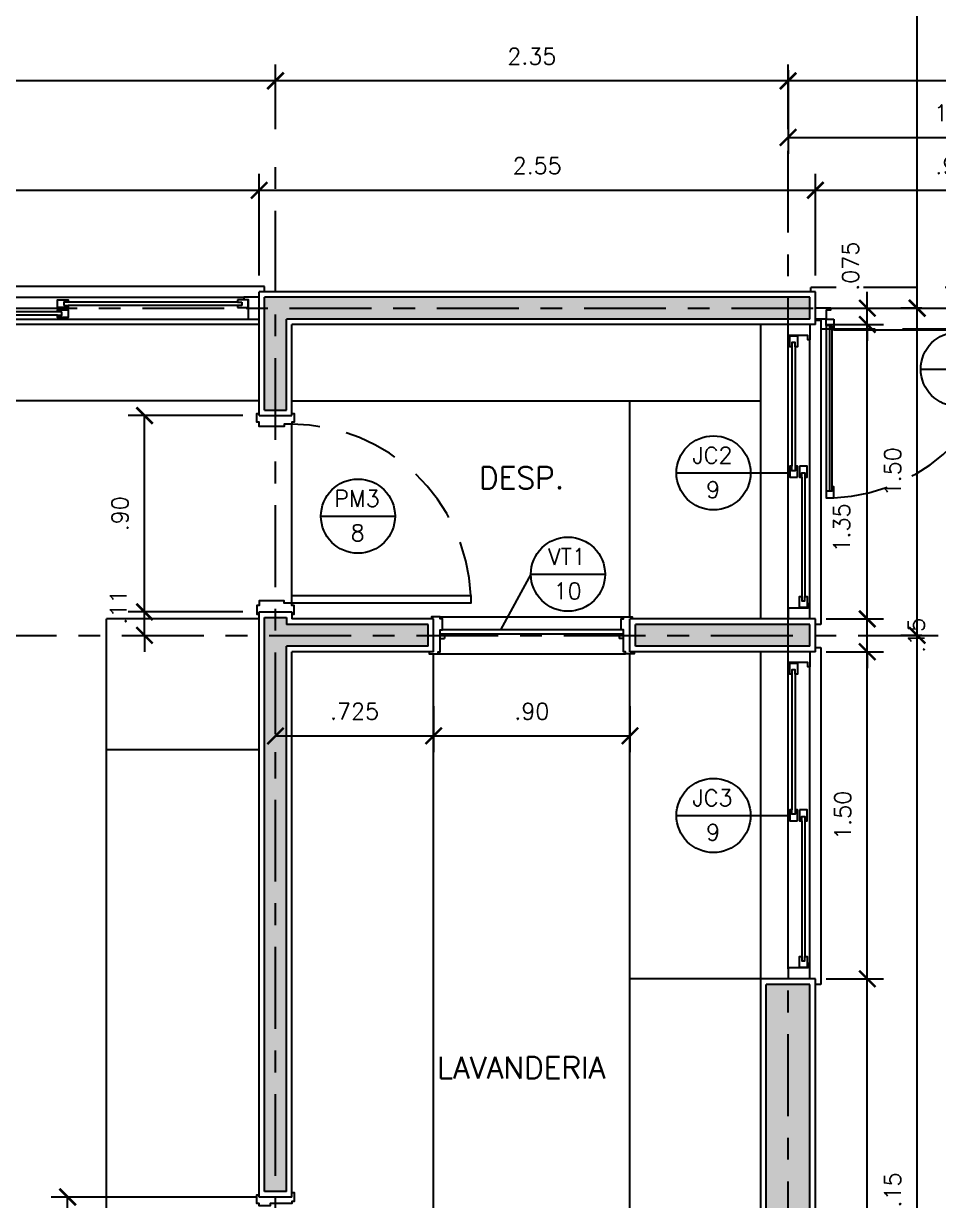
# Model space of a CAD drawing. Header units: millimetres. Extents: x 90.4 to 130, y 123.7 to 148.
# Drawn here: x 118.94 to 123.14, y 136.1 to 141.49 of the extents above; entities that cross this region are included whole.
import ezdxf

# ---------------------------------------------------------------- set-up
doc = ezdxf.new("R2010")
doc.units = ezdxf.units.MM
doc.linetypes.add('CENTER', pattern=[0.6, 0.375, -0.075, 0.075, -0.075])
doc.linetypes.add('HIDDEN', pattern=[0.375, 0.25, -0.125])
for name, color, linetype in [('ALV', 5, 'Continuous'), ('CAIX', 2, 'Continuous'), ('CAIXN', 7, 'Continuous'), ('COTAS', 1, 'Continuous'), ('EIXOS', 141, 'CENTER'), ('LPROJ', 7, 'HIDDEN'), ('LVISTA02', 1, 'Continuous'), ('REVEST', 2, 'Continuous'), ('SOLID', 8, 'Continuous'), ('TEXT', 3, 'Continuous')]:
    doc.layers.add(name, color=color, linetype=linetype)
doc.styles.add('60-50', font='romans.shx', dxfattribs={"height": 0.075})
doc.styles.add('80-50', font='romans.shx', dxfattribs={"height": 0.1})
doc.dimstyles.new('50', dxfattribs={"dimtxt": 0.1, "dimasz": 2.5, "dimexe": 1.25, "dimexo": 0.625, "dimgap": 0.075, "dimtad": 1, "dimzin": 0, "dimdsep": 46, "dimtxsty": '60-50', "dimcen": 2.5, "dimclrt": 3, "dimadec": 0, "dimazin": 0, "dimtfac": 1, "dimtmove": 0, "dimatfit": 3, "dimfxl": 1, "dimarcsym": 0})

# ---------------------------------------------------------------- blocks, each defined once
blk = doc.blocks.new('_ARCHTICK')
at = {"color": 0, "linetype": 'ByBlock', "const_width": 0.15}
blk.add_lwpolyline([(-0.5, -0.5), (0.5, 0.5)], dxfattribs=at)
blk = doc.blocks.new('*D11')
at = {"color": 0, "linetype": 'ByBlock'}
for p, q in [((122.4486, 141.0084), (122.4486, 141.3043)), ((127.5736, 141.0084), (127.5736, 141.3043)), ((127.5736, 141.2293), (122.4486, 141.2293))]:
    blk.add_line(p, q, dxfattribs=at)
at = {"layer": 'DEFPOINTS', "color": 0, "linetype": 'ByBlock'}
for p in [(122.4486, 141.2293), (122.4486, 140.9334), (127.5736, 140.9334)]:
    blk.add_point(p, dxfattribs=at)
at = {"color": 0, "linetype": 'ByBlock', "xscale": 0.075, "yscale": 0.075, "zscale": 0.075, "rotation": 180}
blk.add_blockref('_ARCHTICK', (122.4486, 141.2293), dxfattribs=at)
at = {"color": 0, "linetype": 'ByBlock', "xscale": 0.075, "yscale": 0.075, "zscale": 0.075}
blk.add_blockref('_ARCHTICK', (127.5736, 141.2293), dxfattribs=at)
at = {"color": 3, "linetype": 'ByBlock', "insert": (125.0111, 141.3418), "char_height": 0.075, "attachment_point": 5, "style": '60-50'}
blk.add_mtext('5.125', dxfattribs=at)
blk = doc.blocks.new('*D12')
at = {"color": 0, "linetype": 'ByBlock'}
for p, q in [((120.0986, 141.0084), (120.0986, 141.3043)), ((122.4486, 141.2293), (120.0986, 141.2293))]:
    blk.add_line(p, q, dxfattribs=at)
at = {"layer": 'DEFPOINTS', "color": 0, "linetype": 'ByBlock'}
for p in [(120.0986, 141.2293), (120.0986, 140.9334), (122.4486, 140.9334)]:
    blk.add_point(p, dxfattribs=at)
at = {"color": 0, "linetype": 'ByBlock', "xscale": 0.075, "yscale": 0.075, "zscale": 0.075, "rotation": 180}
blk.add_blockref('_ARCHTICK', (120.0986, 141.2293), dxfattribs=at)
at = {"color": 0, "linetype": 'ByBlock', "xscale": 0.075, "yscale": 0.075, "zscale": 0.075}
blk.add_blockref('_ARCHTICK', (122.4486, 141.2293), dxfattribs=at)
at = {"color": 3, "linetype": 'ByBlock', "insert": (121.2736, 141.3418), "char_height": 0.075, "attachment_point": 5, "style": '60-50'}
blk.add_mtext('2.35', dxfattribs=at)
blk = doc.blocks.new('*D13')
at = {"color": 0, "linetype": 'ByBlock'}
for p, q in [((117.2986, 141.0084), (117.2986, 141.3043)), ((120.0986, 141.2293), (117.2986, 141.2293))]:
    blk.add_line(p, q, dxfattribs=at)
at = {"layer": 'DEFPOINTS', "color": 0, "linetype": 'ByBlock'}
for p in [(117.2986, 141.2293), (117.2986, 140.9334), (120.0986, 140.9334)]:
    blk.add_point(p, dxfattribs=at)
at = {"color": 0, "linetype": 'ByBlock', "xscale": 0.075, "yscale": 0.075, "zscale": 0.075, "rotation": 180}
blk.add_blockref('_ARCHTICK', (117.2986, 141.2293), dxfattribs=at)
at = {"color": 0, "linetype": 'ByBlock', "xscale": 0.075, "yscale": 0.075, "zscale": 0.075}
blk.add_blockref('_ARCHTICK', (120.0986, 141.2293), dxfattribs=at)
at = {"color": 3, "linetype": 'ByBlock', "insert": (118.6986, 141.3418), "char_height": 0.075, "attachment_point": 5, "style": '60-50'}
blk.add_mtext('2.80', dxfattribs=at)
blk = doc.blocks.new('*D34')
at = {"color": 0, "linetype": 'ByBlock'}
for p, q in [((123.0611, 138.6871), (122.9654, 138.6871)), ((123.0404, 133.5371), (123.0404, 138.6871))]:
    blk.add_line(p, q, dxfattribs=at)
at = {"layer": 'DEFPOINTS', "color": 0, "linetype": 'ByBlock'}
for p in [(123.0404, 138.6871), (123.1361, 138.6871), (123.1361, 133.5371)]:
    blk.add_point(p, dxfattribs=at)
at = {"color": 0, "linetype": 'ByBlock', "xscale": 0.075, "yscale": 0.075, "zscale": 0.075}
for p, rotation in [((123.0404, 138.6871), 90), ((123.0404, 133.5371), 270)]:
    blk.add_blockref('_ARCHTICK', p, dxfattribs=dict(at, rotation=rotation))
at = {"color": 3, "linetype": 'ByBlock', "insert": (122.9279, 136.1121), "char_height": 0.075, "attachment_point": 5, "rotation": 90, "style": '60-50'}
blk.add_mtext('5.15', dxfattribs=at)
blk = doc.blocks.new('*D35')
at = {"color": 0, "linetype": 'ByBlock'}
for p, q in [((123.0611, 140.1871), (122.9654, 140.1871)), ((123.0404, 138.6871), (123.0404, 140.1871))]:
    blk.add_line(p, q, dxfattribs=at)
at = {"layer": 'DEFPOINTS', "color": 0, "linetype": 'ByBlock'}
for p in [(123.0404, 140.1871), (123.1361, 140.1871), (123.1361, 138.6871)]:
    blk.add_point(p, dxfattribs=at)
at = {"color": 0, "linetype": 'ByBlock', "xscale": 0.075, "yscale": 0.075, "zscale": 0.075}
for p, rotation in [((123.0404, 140.1871), 90), ((123.0404, 138.6871), 270)]:
    blk.add_blockref('_ARCHTICK', p, dxfattribs=dict(at, rotation=rotation))
at = {"color": 3, "linetype": 'ByBlock', "insert": (122.9279, 139.4371), "char_height": 0.075, "attachment_point": 5, "rotation": 90, "style": '60-50'}
blk.add_mtext('1.50', dxfattribs=at)
blk = doc.blocks.new('*D36')
at = {"color": 0, "linetype": 'ByBlock'}
blk.add_line((123.0404, 140.1871), (123.0404, 144.9121), dxfattribs=at)
at = {"layer": 'DEFPOINTS', "color": 0, "linetype": 'ByBlock'}
for p in [(123.0404, 144.9121), (123.0404, 144.9121), (123.1361, 140.1871)]:
    blk.add_point(p, dxfattribs=at)
at = {"color": 0, "linetype": 'ByBlock', "xscale": 0.075, "yscale": 0.075, "zscale": 0.075}
for p, rotation in [((123.0404, 144.9121), 90), ((123.0404, 140.1871), 270)]:
    blk.add_blockref('_ARCHTICK', p, dxfattribs=dict(at, rotation=rotation))
at = {"color": 3, "linetype": 'ByBlock', "insert": (122.9279, 142.5496), "char_height": 0.075, "attachment_point": 5, "rotation": 90, "style": '60-50'}
blk.add_mtext('4.725', dxfattribs=at)
blk = doc.blocks.new('*D79')
at = {"color": 0, "linetype": 'ByBlock'}
for p, q in [((122.4486, 141.1543), (122.4486, 140.7717)), ((123.7547, 140.2621), (123.7547, 140.9217)), ((122.4486, 140.8467), (123.7547, 140.8467))]:
    blk.add_line(p, q, dxfattribs=at)
at = {"layer": 'DEFPOINTS', "color": 0, "linetype": 'ByBlock'}
for p in [(122.4486, 141.2293), (123.7547, 140.8467), (123.7547, 140.1871)]:
    blk.add_point(p, dxfattribs=at)
at = {"color": 0, "linetype": 'ByBlock', "xscale": 0.075, "yscale": 0.075, "zscale": 0.075, "rotation": 180}
blk.add_blockref('_ARCHTICK', (122.4486, 140.8467), dxfattribs=at)
at = {"color": 0, "linetype": 'ByBlock', "xscale": 0.075, "yscale": 0.075, "zscale": 0.075}
blk.add_blockref('_ARCHTICK', (123.7547, 140.8467), dxfattribs=at)
at = {"color": 3, "linetype": 'ByBlock', "insert": (123.2625, 140.9592), "char_height": 0.075, "attachment_point": 5, "style": '60-50'}
blk.add_mtext('1.305', dxfattribs=at)
blk = doc.blocks.new('*D99')
at = {"color": 0, "linetype": 'ByBlock'}
for p, q in [((120.0236, 140.3371), (120.0236, 140.8027)), ((117.3736, 140.7277), (120.0236, 140.7277))]:
    blk.add_line(p, q, dxfattribs=at)
at = {"layer": 'DEFPOINTS', "color": 0, "linetype": 'ByBlock'}
for p in [(120.0236, 140.7277), (117.3736, 140.2621), (120.0236, 140.2621)]:
    blk.add_point(p, dxfattribs=at)
at = {"color": 0, "linetype": 'ByBlock', "xscale": 0.075, "yscale": 0.075, "zscale": 0.075, "rotation": 180}
blk.add_blockref('_ARCHTICK', (117.3736, 140.7277), dxfattribs=at)
at = {"color": 0, "linetype": 'ByBlock', "xscale": 0.075, "yscale": 0.075, "zscale": 0.075}
blk.add_blockref('_ARCHTICK', (120.0236, 140.7277), dxfattribs=at)
at = {"color": 3, "linetype": 'ByBlock', "insert": (118.6986, 140.8402), "char_height": 0.075, "attachment_point": 5, "style": '60-50'}
blk.add_mtext('2.65', dxfattribs=at)
blk = doc.blocks.new('*D100')
at = {"color": 0, "linetype": 'ByBlock'}
for p, q in [((122.5736, 140.3371), (122.5736, 140.8027)), ((120.0236, 140.7277), (122.5736, 140.7277))]:
    blk.add_line(p, q, dxfattribs=at)
at = {"layer": 'DEFPOINTS', "color": 0, "linetype": 'ByBlock'}
for p in [(122.5736, 140.7277), (120.0236, 140.2621), (122.5736, 140.2621)]:
    blk.add_point(p, dxfattribs=at)
at = {"color": 0, "linetype": 'ByBlock', "xscale": 0.075, "yscale": 0.075, "zscale": 0.075, "rotation": 180}
blk.add_blockref('_ARCHTICK', (120.0236, 140.7277), dxfattribs=at)
at = {"color": 0, "linetype": 'ByBlock', "xscale": 0.075, "yscale": 0.075, "zscale": 0.075}
blk.add_blockref('_ARCHTICK', (122.5736, 140.7277), dxfattribs=at)
at = {"color": 3, "linetype": 'ByBlock', "insert": (121.2986, 140.8402), "char_height": 0.075, "attachment_point": 5, "style": '60-50'}
blk.add_mtext('2.55', dxfattribs=at)
blk = doc.blocks.new('*D101')
at = {"color": 0, "linetype": 'ByBlock'}
for p, q in [((123.4936, 140.3371), (123.4936, 140.8027)), ((122.5736, 140.7277), (123.4936, 140.7277))]:
    blk.add_line(p, q, dxfattribs=at)
at = {"layer": 'DEFPOINTS', "color": 0, "linetype": 'ByBlock'}
for p in [(123.4936, 140.7277), (122.5736, 140.2621), (123.4936, 140.2621)]:
    blk.add_point(p, dxfattribs=at)
at = {"color": 0, "linetype": 'ByBlock', "xscale": 0.075, "yscale": 0.075, "zscale": 0.075, "rotation": 180}
blk.add_blockref('_ARCHTICK', (122.5736, 140.7277), dxfattribs=at)
at = {"color": 0, "linetype": 'ByBlock', "xscale": 0.075, "yscale": 0.075, "zscale": 0.075}
blk.add_blockref('_ARCHTICK', (123.4936, 140.7277), dxfattribs=at)
at = {"color": 3, "linetype": 'ByBlock', "insert": (123.2038, 140.8402), "char_height": 0.075, "attachment_point": 5, "style": '60-50'}
blk.add_mtext('.92', dxfattribs=at)
blk = doc.blocks.new('*D104')
at = {"color": 0, "linetype": 'ByBlock'}
for p, q in [((116.6984, 138.7946), (116.6984, 138.8696)), ((117.1486, 138.7946), (116.6234, 138.7946)), ((116.6984, 138.6871), (116.6984, 138.7946)), ((116.6984, 138.6871), (116.6984, 138.6121))]:
    blk.add_line(p, q, dxfattribs=at)
at = {"layer": 'DEFPOINTS', "color": 0, "linetype": 'ByBlock'}
for p in [(116.6984, 138.7946), (117.2236, 138.7946), (116.7051, 138.6871)]:
    blk.add_point(p, dxfattribs=at)
at = {"color": 0, "linetype": 'ByBlock', "xscale": 0.075, "yscale": 0.075, "zscale": 0.075}
for p, rotation in [((116.6984, 138.7946), 270), ((116.6984, 138.6871), 90)]:
    blk.add_blockref('_ARCHTICK', p, dxfattribs=dict(at, rotation=rotation))
at = {"color": 3, "linetype": 'ByBlock', "insert": (116.5777, 138.8165), "char_height": 0.075, "attachment_point": 5, "rotation": 90, "style": '60-50'}
blk.add_mtext('.11', dxfattribs=at)
blk = doc.blocks.new('*D105')
at = {"color": 0, "linetype": 'ByBlock'}
for p, q in [((117.1486, 139.6946), (116.6234, 139.6946)), ((116.6984, 138.7946), (116.6984, 139.6946))]:
    blk.add_line(p, q, dxfattribs=at)
at = {"layer": 'DEFPOINTS', "color": 0, "linetype": 'ByBlock'}
for p in [(116.6984, 139.6946), (117.2236, 139.6946), (117.2236, 138.7946)]:
    blk.add_point(p, dxfattribs=at)
at = {"color": 0, "linetype": 'ByBlock', "xscale": 0.075, "yscale": 0.075, "zscale": 0.075}
for p, rotation in [((116.6984, 139.6946), 90), ((116.6984, 138.7946), 270)]:
    blk.add_blockref('_ARCHTICK', p, dxfattribs=dict(at, rotation=rotation))
at = {"color": 3, "linetype": 'ByBlock', "insert": (116.5859, 139.2446), "char_height": 0.075, "attachment_point": 5, "rotation": 90, "style": '60-50'}
blk.add_mtext('.90', dxfattribs=at)
blk = doc.blocks.new('*D121')
at = {"color": 0, "linetype": 'ByBlock'}
for p, q in [((119.9486, 136.1121), (119.0707, 136.1121)), ((119.1457, 133.6621), (119.1457, 136.1121))]:
    blk.add_line(p, q, dxfattribs=at)
at = {"layer": 'DEFPOINTS', "color": 0, "linetype": 'ByBlock'}
for p in [(119.1457, 136.1121), (120.0236, 136.1121), (120.0236, 133.6621)]:
    blk.add_point(p, dxfattribs=at)
at = {"color": 0, "linetype": 'ByBlock', "xscale": 0.075, "yscale": 0.075, "zscale": 0.075}
for p, rotation in [((119.1457, 136.1121), 90), ((119.1457, 133.6621), 270)]:
    blk.add_blockref('_ARCHTICK', p, dxfattribs=dict(at, rotation=rotation))
at = {"color": 3, "linetype": 'ByBlock', "insert": (119.0332, 134.8871), "char_height": 0.075, "attachment_point": 5, "rotation": 90, "style": '60-50'}
blk.add_mtext('2.45', dxfattribs=at)
blk = doc.blocks.new('*D149')
at = {"color": 0, "linetype": 'ByBlock'}
for p, q in [((120.8236, 138.3621), (120.8236, 138.1511)), ((120.0986, 138.2261), (120.8236, 138.2261)), ((120.0986, 138.0315), (120.0986, 138.1511))]:
    blk.add_line(p, q, dxfattribs=at)
at = {"layer": 'DEFPOINTS', "color": 0, "linetype": 'ByBlock'}
for p in [(120.8236, 138.6121), (120.0986, 138.2815), (120.8236, 138.2261)]:
    blk.add_point(p, dxfattribs=at)
at = {"color": 0, "linetype": 'ByBlock', "xscale": 0.075, "yscale": 0.075, "zscale": 0.075, "rotation": 180}
blk.add_blockref('_ARCHTICK', (120.0986, 138.2261), dxfattribs=at)
at = {"color": 0, "linetype": 'ByBlock', "xscale": 0.075, "yscale": 0.075, "zscale": 0.075}
blk.add_blockref('_ARCHTICK', (120.8236, 138.2261), dxfattribs=at)
at = {"color": 3, "linetype": 'ByBlock', "insert": (120.4611, 138.3386), "char_height": 0.075, "attachment_point": 5, "style": '60-50'}
blk.add_mtext('.725', dxfattribs=at)
blk = doc.blocks.new('*D150')
at = {"color": 0, "linetype": 'ByBlock'}
for p, q in [((121.7236, 138.3621), (121.7236, 138.1511)), ((120.8236, 138.2261), (121.7236, 138.2261))]:
    blk.add_line(p, q, dxfattribs=at)
at = {"layer": 'DEFPOINTS', "color": 0, "linetype": 'ByBlock'}
for p in [(120.8236, 138.6121), (121.7236, 138.6121), (121.7236, 138.2261)]:
    blk.add_point(p, dxfattribs=at)
at = {"color": 0, "linetype": 'ByBlock', "xscale": 0.075, "yscale": 0.075, "zscale": 0.075, "rotation": 180}
blk.add_blockref('_ARCHTICK', (120.8236, 138.2261), dxfattribs=at)
at = {"color": 0, "linetype": 'ByBlock', "xscale": 0.075, "yscale": 0.075, "zscale": 0.075}
blk.add_blockref('_ARCHTICK', (121.7236, 138.2261), dxfattribs=at)
at = {"color": 3, "linetype": 'ByBlock', "insert": (121.2736, 138.3386), "char_height": 0.075, "attachment_point": 5, "style": '60-50'}
blk.add_mtext('.90', dxfattribs=at)
blk = doc.blocks.new('*D151')
at = {"color": 0, "linetype": 'ByBlock'}
for p, q in [((122.6236, 137.1121), (122.8868, 137.1121)), ((122.8118, 134.5621), (122.8118, 137.1121)), ((122.7618, 134.5621), (122.7368, 134.5621))]:
    blk.add_line(p, q, dxfattribs=at)
at = {"layer": 'DEFPOINTS', "color": 0, "linetype": 'ByBlock'}
for p in [(122.5736, 137.1121), (122.8118, 137.1121), (122.8118, 134.5621)]:
    blk.add_point(p, dxfattribs=at)
at = {"color": 0, "linetype": 'ByBlock', "xscale": 0.075, "yscale": 0.075, "zscale": 0.075}
for p, rotation in [((122.8118, 137.1121), 90), ((122.8118, 134.5621), 270)]:
    blk.add_blockref('_ARCHTICK', p, dxfattribs=dict(at, rotation=rotation))
at = {"color": 3, "linetype": 'ByBlock', "insert": (122.6993, 135.8371), "char_height": 0.075, "attachment_point": 5, "rotation": 90, "style": '60-50'}
blk.add_mtext('2.55', dxfattribs=at)
blk = doc.blocks.new('*D152')
at = {"color": 0, "linetype": 'ByBlock'}
for p, q in [((122.6236, 138.6121), (122.8868, 138.6121)), ((122.8118, 137.1121), (122.8118, 138.6121))]:
    blk.add_line(p, q, dxfattribs=at)
at = {"layer": 'DEFPOINTS', "color": 0, "linetype": 'ByBlock'}
for p in [(122.5736, 138.6121), (122.8118, 138.6121), (122.5736, 137.1121)]:
    blk.add_point(p, dxfattribs=at)
at = {"color": 0, "linetype": 'ByBlock', "xscale": 0.075, "yscale": 0.075, "zscale": 0.075}
for p, rotation in [((122.8118, 138.6121), 90), ((122.8118, 137.1121), 270)]:
    blk.add_blockref('_ARCHTICK', p, dxfattribs=dict(at, rotation=rotation))
at = {"color": 3, "linetype": 'ByBlock', "insert": (122.6993, 137.8621), "char_height": 0.075, "attachment_point": 5, "rotation": 90, "style": '60-50'}
blk.add_mtext('1.50', dxfattribs=at)
blk = doc.blocks.new('*D153')
at = {"color": 0, "linetype": 'ByBlock'}
for p, q in [((122.8118, 138.7621), (122.8118, 138.8371)), ((122.6236, 138.7621), (122.8868, 138.7621)), ((122.8118, 138.6121), (122.8118, 138.7621)), ((122.8118, 138.6121), (122.8118, 138.7621)), ((122.8118, 138.6121), (122.8118, 138.5371))]:
    blk.add_line(p, q, dxfattribs=at)
at = {"layer": 'DEFPOINTS', "color": 0, "linetype": 'ByBlock'}
for p in [(122.5736, 138.7621), (122.8118, 138.7621), (122.5736, 138.6121)]:
    blk.add_point(p, dxfattribs=at)
at = {"color": 0, "linetype": 'ByBlock', "xscale": 0.075, "yscale": 0.075, "zscale": 0.075}
for p, rotation in [((122.8118, 138.7621), 270), ((122.8118, 138.6121), 90)]:
    blk.add_blockref('_ARCHTICK', p, dxfattribs=dict(at, rotation=rotation))
at = {"color": 3, "linetype": 'ByBlock', "insert": (123.0368, 138.6871), "char_height": 0.075, "attachment_point": 5, "rotation": 90, "style": '60-50'}
blk.add_mtext('.15', dxfattribs=at)
blk = doc.blocks.new('*D154')
at = {"color": 0, "linetype": 'ByBlock'}
for p, q in [((122.6236, 140.1121), (122.8868, 140.1121)), ((122.8118, 138.7621), (122.8118, 140.1121))]:
    blk.add_line(p, q, dxfattribs=at)
at = {"layer": 'DEFPOINTS', "color": 0, "linetype": 'ByBlock'}
for p in [(122.5736, 140.1121), (122.8118, 140.1121), (122.5736, 138.7621)]:
    blk.add_point(p, dxfattribs=at)
at = {"color": 0, "linetype": 'ByBlock', "xscale": 0.075, "yscale": 0.075, "zscale": 0.075}
for p, rotation in [((122.8118, 140.1121), 90), ((122.8118, 138.7621), 270)]:
    blk.add_blockref('_ARCHTICK', p, dxfattribs=dict(at, rotation=rotation))
at = {"color": 3, "linetype": 'ByBlock', "insert": (122.6943, 139.1793), "char_height": 0.075, "attachment_point": 5, "rotation": 90, "style": '60-50'}
blk.add_mtext('1.35', dxfattribs=at)
blk = doc.blocks.new('*D155')
at = {"color": 0, "linetype": 'ByBlock'}
for p, q in [((122.8118, 140.1871), (122.8118, 140.2621)), ((122.6236, 140.1871), (122.8868, 140.1871)), ((122.8118, 140.1121), (122.8118, 140.1871)), ((122.8118, 140.1121), (122.8118, 140.1871)), ((122.8118, 140.1121), (122.8118, 140.0371))]:
    blk.add_line(p, q, dxfattribs=at)
at = {"layer": 'DEFPOINTS', "color": 0, "linetype": 'ByBlock'}
for p in [(122.5736, 140.1871), (122.8118, 140.1871), (122.5736, 140.1121)]:
    blk.add_point(p, dxfattribs=at)
at = {"color": 0, "linetype": 'ByBlock', "xscale": 0.075, "yscale": 0.075, "zscale": 0.075}
for p, rotation in [((122.8118, 140.1871), 270), ((122.8118, 140.1121), 90)]:
    blk.add_blockref('_ARCHTICK', p, dxfattribs=dict(at, rotation=rotation))
at = {"color": 3, "linetype": 'ByBlock', "insert": (122.7352, 140.3792), "char_height": 0.075, "attachment_point": 5, "rotation": 90, "style": '60-50'}
blk.add_mtext('.075', dxfattribs=at)

msp = doc.modelspace()

# ---------------------------------------------------------------- hatches: boundary and pattern name
at = {"layer": 'SOLID'}
h = msp.add_hatch(color=256, dxfattribs=at)
h.paths.add_polyline_path([(120.1486, 140.1371), (122.5486, 140.1371), (122.5486, 140.2371), (120.0486, 140.2371), (120.0486, 139.7196), (120.1486, 139.7196)])
h.paths.add_polyline_path([(120.7986, 138.6371), (120.7986, 138.7371), (120.1486, 138.7371), (120.1486, 138.7696), (120.0486, 138.7696), (120.0486, 136.1371), (120.1486, 136.1371), (120.1486, 138.6371)])
h.paths.add_polyline_path([(121.7486, 138.7371), (121.7486, 138.6371), (122.5486, 138.6371), (122.5486, 138.7371)])
h.paths.add_polyline_path([(122.3486, 134.5871), (122.5486, 134.5871), (122.5486, 137.0871), (122.3486, 137.0871)])
h.paths.add_polyline_path([(122.5486, 133.4871), (122.5486, 133.6371), (122.3486, 133.6371), (122.3486, 133.5871), (122.0686, 133.5871), (122.0686, 133.4871)])
h.paths.add_polyline_path([(121.2986, 133.4671), (121.2986, 133.4871), (121.3186, 133.4871), (121.3186, 133.5871), (121.1786, 133.5871), (121.1786, 133.4871), (121.1986, 133.4871), (121.1986, 133.4671)])
h.paths.add_polyline_path([(120.0486, 131.2871), (120.0486, 131.0871), (122.5486, 131.0871), (122.5486, 131.1871), (121.2986, 131.1871), (121.2986, 132.7171), (121.1986, 132.7171), (121.1986, 131.2871)])

# ---------------------------------------------------------------- linework, layer by layer
at = {"layer": 'ALV'}
for p, q in [((120.0486, 139.7196), (120.0486, 140.2371)), ((122.5486, 140.2371), (120.0486, 140.2371)), ((122.5486, 140.1371), (122.5486, 140.2371)), ((120.1486, 139.7196), (120.1486, 140.1371)), ((122.5486, 140.1371), (120.1486, 140.1371)), ((120.0486, 139.7196), (120.1486, 139.7196)), ((120.0486, 136.1371), (120.0486, 138.7696)), ((120.0486, 138.7696), (120.1486, 138.7696)), ((120.1486, 138.7696), (120.1486, 138.7371)), ((120.7986, 138.7371), (120.1486, 138.7371)), ((120.7986, 138.6371), (120.7986, 138.7371)), ((122.5486, 138.7371), (121.7486, 138.7371)), ((121.7486, 138.6371), (121.7486, 138.7371)), ((122.5486, 138.6371), (122.5486, 138.7371)), ((120.7986, 138.6371), (120.1486, 138.6371)), ((120.1486, 136.1371), (120.1486, 138.6371)), ((122.5486, 138.6371), (121.7486, 138.6371)), ((122.5486, 137.0871), (122.3486, 137.0871)), ((122.3486, 134.5871), (122.3486, 137.0871)), ((122.5486, 134.5871), (122.5486, 137.0871)), ((120.1486, 136.1371), (120.0486, 136.1371))]:
    msp.add_line(p, q, dxfattribs=at)
at = {"layer": 'CAIX', "color": 1}
for p, q in [((117.4436, 140.2371), (119.9536, 140.2371)), ((117.4236, 140.1371), (119.9736, 140.1371)), ((122.4486, 138.8121), (122.4486, 140.0621)), ((122.5486, 138.8321), (122.5486, 140.0421)), ((122.4486, 137.1621), (122.4486, 138.5621)), ((122.5486, 137.1821), (122.5486, 138.5421))]:
    msp.add_line(p, q, dxfattribs=at)
at = {"layer": 'CAIX'}
for p, q in [((119.9236, 140.2146), (119.1486, 140.2146)), ((119.9236, 140.1996), (119.1486, 140.1996)), ((119.9736, 140.2246), (119.9236, 140.2246)), ((119.9236, 140.2246), (119.9236, 140.2146)), ((119.9236, 140.2146), (119.9436, 140.2146)), ((119.9436, 140.1996), (119.9236, 140.1996)), ((119.9236, 140.1996), (119.9236, 140.1896)), ((119.9236, 140.1896), (119.9736, 140.1896)), ((119.9436, 140.2146), (119.9436, 140.1996)), ((119.9736, 140.1896), (119.9736, 140.2246)), ((119.0986, 140.1696), (118.2986, 140.1696)), ((119.0986, 140.1546), (118.2986, 140.1546)), ((122.6386, 140.1071), (122.6386, 139.3479)), ((122.6486, 140.1046), (122.6486, 139.3679)), ((122.4661, 140.0096), (122.4661, 139.4621)), ((122.4811, 140.0096), (122.4811, 139.4621)), ((122.5111, 139.4121), (122.5111, 138.8648)), ((122.5261, 139.4121), (122.5261, 138.8648)), ((121.6936, 138.6921), (120.8536, 138.6921)), ((120.8536, 138.6721), (120.8736, 138.6721)), ((121.6836, 138.7121), (120.8636, 138.7121)), ((120.8736, 138.6921), (120.8736, 138.6721)), ((121.6736, 138.6921), (121.6736, 138.6721)), ((121.6936, 138.6721), (121.6736, 138.6721)), ((120.8536, 138.6121), (120.8536, 138.6121)), ((122.4661, 138.5096), (122.4661, 137.8871)), ((122.4811, 138.5096), (122.4811, 137.8871)), ((122.5111, 137.8371), (122.5111, 137.2148)), ((122.5261, 137.8371), (122.5261, 137.2148))]:
    msp.add_line(p, q, dxfattribs=at)
for points in [[(120.0236, 140.2371), (119.9536, 140.2371), (119.9536, 140.2271), (119.9736, 140.2271), (119.9736, 140.1371), (120.0236, 140.1371)], [(122.5736, 140.1881), (122.6436, 140.1881), (122.6436, 140.1781), (122.6236, 140.1781), (122.6236, 140.1371), (122.5736, 140.1371)], [(122.5486, 140.1121), (122.5486, 140.0421), (122.5386, 140.0421), (122.5386, 140.0621), (122.4486, 140.0621), (122.4486, 140.1121)], [(120.1736, 139.7046), (120.1836, 139.7046), (120.1836, 139.6646), (120.1736, 139.6646), (120.1736, 139.6546), (120.1386, 139.6546), (120.1386, 139.6446), (120.0236, 139.6446), (120.0236, 139.6646), (120.0136, 139.6646), (120.0136, 139.7046), (120.0236, 139.7046)], [(120.1736, 138.7846), (120.1836, 138.7846), (120.1836, 138.8246), (120.1736, 138.8246), (120.1736, 138.8346), (120.1386, 138.8346), (120.1386, 138.8446), (120.0236, 138.8446), (120.0236, 138.8246), (120.0136, 138.8246), (120.0136, 138.7846), (120.0236, 138.7846)], [(120.1736, 138.8346), (120.1736, 138.8696), (120.9936, 138.8696), (120.9936, 138.8346), (120.1736, 138.8346)], [(122.5486, 138.7621), (122.5486, 138.8321), (122.5386, 138.8321), (122.5386, 138.8121), (122.4486, 138.8121), (122.4486, 138.7621)], [(120.8036, 138.6121), (120.8036, 138.6021), (120.8436, 138.6021), (120.8436, 138.6121), (120.8536, 138.6121), (120.8536, 138.7121), (120.8636, 138.7121), (120.8636, 138.7621), (120.8536, 138.7621), (120.8536, 138.7721), (120.8136, 138.7721), (120.8136, 138.7621)], [(121.7436, 138.6121), (121.7436, 138.6021), (121.7036, 138.6021), (121.7036, 138.6121), (121.6936, 138.6121), (121.6936, 138.7121), (121.6836, 138.7121), (121.6836, 138.7621), (121.6936, 138.7621), (121.6936, 138.7721), (121.7336, 138.7721), (121.7336, 138.7621)], [(122.5486, 138.6121), (122.5486, 138.5421), (122.5386, 138.5421), (122.5386, 138.5621), (122.4486, 138.5621), (122.4486, 138.6121)], [(122.5486, 137.1121), (122.5486, 137.1821), (122.5386, 137.1821), (122.5386, 137.1621), (122.4486, 137.1621), (122.4486, 137.1121)], [(120.1736, 136.1321), (120.1836, 136.1321), (120.1836, 136.0921), (120.1736, 136.0921), (120.1736, 136.0821), (120.0736, 136.0821), (120.0736, 136.0721), (120.0236, 136.0721), (120.0236, 136.0821), (120.0136, 136.0821), (120.0136, 136.1221), (120.0236, 136.1221)]]:
    msp.add_lwpolyline(points, dxfattribs=at)
for points in [[(119.1286, 140.1996), (119.1486, 140.1996), (119.1486, 140.1896), (119.0986, 140.1896), (119.0986, 140.2246), (119.1486, 140.2246), (119.1486, 140.2146), (119.1286, 140.2146)], [(119.1186, 140.1696), (119.0986, 140.1696), (119.0986, 140.1796), (119.1486, 140.1796), (119.1486, 140.1446), (119.0986, 140.1446), (119.0986, 140.1546), (119.1186, 140.1546)], [(122.6586, 140.1371), (122.6586, 140.0871), (122.6486, 140.0871), (122.6486, 140.1071), (122.6336, 140.1071), (122.6336, 140.1071), (122.6236, 140.1071), (122.6236, 140.1371)], [(122.4911, 140.0596), (122.4911, 140.0096), (122.4811, 140.0096), (122.4811, 140.0296), (122.4661, 140.0296), (122.4661, 140.0096), (122.4561, 140.0096), (122.4561, 140.0596)], [(122.4911, 139.4121), (122.4911, 139.4621), (122.4811, 139.4621), (122.4811, 139.4421), (122.4661, 139.4421), (122.4661, 139.4621), (122.4561, 139.4621), (122.4561, 139.4121)], [(122.5011, 139.4621), (122.5011, 139.4121), (122.5111, 139.4121), (122.5111, 139.4321), (122.5261, 139.4321), (122.5261, 139.4121), (122.5361, 139.4121), (122.5361, 139.4621)], [(122.6586, 139.3179), (122.6586, 139.3679), (122.6486, 139.3679), (122.6486, 139.3479), (122.6336, 139.3479), (122.6336, 139.3479), (122.6236, 139.3479), (122.6236, 139.3179)], [(122.5011, 138.8148), (122.5011, 138.8648), (122.5111, 138.8648), (122.5111, 138.8448), (122.5261, 138.8448), (122.5261, 138.8648), (122.5361, 138.8648), (122.5361, 138.8148)], [(122.4911, 138.5596), (122.4911, 138.5096), (122.4811, 138.5096), (122.4811, 138.5296), (122.4661, 138.5296), (122.4661, 138.5096), (122.4561, 138.5096), (122.4561, 138.5596)], [(122.4911, 137.8371), (122.4911, 137.8871), (122.4811, 137.8871), (122.4811, 137.8671), (122.4661, 137.8671), (122.4661, 137.8871), (122.4561, 137.8871), (122.4561, 137.8371)], [(122.5011, 137.8871), (122.5011, 137.8371), (122.5111, 137.8371), (122.5111, 137.8571), (122.5261, 137.8571), (122.5261, 137.8371), (122.5361, 137.8371), (122.5361, 137.8871)], [(122.5011, 137.1648), (122.5011, 137.2148), (122.5111, 137.2148), (122.5111, 137.1948), (122.5261, 137.1948), (122.5261, 137.2148), (122.5361, 137.2148), (122.5361, 137.1648)]]:
    msp.add_lwpolyline(points, close=True, dxfattribs=at)
at = {"layer": 'CAIX', "color": 8, "linetype": 'HIDDEN'}
for centre, radius, start, end in [((122.6236, 140.1371), 0.82, 272.4463, 360), ((120.1737, 138.8339), 0.8207, 2.4913, 90.0072)]:
    msp.add_arc(centre, radius, start, end, dxfattribs=at)
at = {"layer": 'CAIXN', "color": 8, "ltscale": 0.5}
for p, q in [((123.0565, 139.9074), (123.3965, 139.9074)), ((121.9368, 139.4319), (122.4561, 139.4319)), ((120.3068, 139.2336), (120.6468, 139.2336)), ((121.2694, 138.9674), (121.1299, 138.7121)), ((121.2694, 138.9674), (121.6094, 138.9674)), ((121.9368, 137.8613), (122.4561, 137.8613))]:
    msp.add_line(p, q, dxfattribs=at)
for centre in [(123.2265, 139.9074), (122.1068, 139.4319), (120.4768, 139.2336), (121.4394, 138.9674), (122.1068, 137.8613)]:
    msp.add_circle(centre, 0.17, dxfattribs=at)
at = {"layer": 'EIXOS'}
for p, q in [((120.0986, 127.4336), (120.0986, 140.9334)), ((122.4486, 127.7083), (122.4486, 140.9334)), ((116.1135, 140.1871), (124.4359, 140.1871)), ((101.8448, 138.6871), (123.1361, 138.6871))]:
    msp.add_line(p, q, dxfattribs=at)
at = {"layer": 'LPROJ'}
for p, q in [((123.7941, 140.2821), (122.5536, 140.2821)), ((122.5536, 140.2621), (122.5536, 140.2821)), ((122.5986, 140.0921), (123.7154, 140.0921))]:
    msp.add_line(p, q, dxfattribs=at)
at = {"layer": 'LVISTA02'}
for p, q in [((120.0486, 140.2871), (117.3486, 140.2871)), ((120.0486, 140.2621), (120.0486, 140.2871)), ((122.5736, 140.1321), (122.5986, 140.1321)), ((122.5986, 140.1321), (122.5986, 138.7371)), ((120.0236, 140.1121), (117.3736, 140.1121)), ((122.3236, 138.7621), (122.3236, 140.1121)), ((122.6236, 140.1071), (122.6236, 139.3479)), ((122.6586, 140.0871), (123.5186, 140.0871)), ((120.0236, 139.7621), (117.3736, 139.7621)), ((120.1736, 139.7621), (122.3236, 139.7621)), ((121.7236, 138.7721), (121.7236, 139.7621)), ((120.1736, 138.8696), (120.1736, 139.6546)), ((119.3236, 134.6121), (119.3236, 138.7621)), ((120.0236, 138.7621), (119.3236, 138.7621)), ((120.8536, 138.7721), (121.6936, 138.7721)), ((122.5986, 138.7371), (122.5736, 138.7371)), ((122.5736, 138.6321), (122.5986, 138.6321)), ((122.5986, 138.6321), (122.5986, 137.0871)), ((120.8236, 134.6121), (120.8236, 138.6021)), ((120.8436, 138.6021), (121.7036, 138.6021)), ((121.7236, 134.6121), (121.7236, 138.6021)), ((122.3236, 137.1121), (122.3236, 138.6121)), ((120.0236, 138.1621), (119.3236, 138.1621)), ((122.3236, 137.1121), (121.7236, 137.1121)), ((122.5986, 137.0871), (122.5736, 137.0871)), ((120.0136, 136.1121), (119.3236, 136.1121))]:
    msp.add_line(p, q, dxfattribs=at)
at = {"layer": 'REVEST'}
for p, q in [((122.5736, 140.2621), (120.0236, 140.2621)), ((120.0236, 139.6946), (120.0236, 140.2621)), ((122.5736, 140.1121), (122.5736, 140.2621)), ((122.5736, 140.1121), (120.1736, 140.1121)), ((120.1736, 139.6946), (120.1736, 140.1121)), ((120.0236, 139.6946), (120.1736, 139.6946)), ((120.0236, 136.1121), (120.0236, 138.7946)), ((120.0236, 138.7946), (120.1736, 138.7946)), ((120.1736, 138.7946), (120.1736, 138.7621)), ((120.8236, 138.7621), (120.1736, 138.7621)), ((120.8236, 138.6121), (120.8236, 138.7621)), ((122.5736, 138.7621), (121.7236, 138.7621)), ((121.7236, 138.6121), (121.7236, 138.7621)), ((122.5736, 138.6121), (122.5736, 138.7621)), ((120.8236, 138.6121), (120.1736, 138.6121)), ((120.1736, 136.1121), (120.1736, 138.6121)), ((122.5736, 138.6121), (121.7236, 138.6121)), ((122.3236, 134.5621), (122.3236, 137.1121)), ((122.5736, 137.1121), (122.3236, 137.1121)), ((122.5736, 134.5621), (122.5736, 137.1121)), ((120.1736, 136.1121), (120.0236, 136.1121))]:
    msp.add_line(p, q, dxfattribs=at)

# ---------------------------------------------------------------- texts
at = {"layer": 'CAIXN', "color": 2, "ltscale": 0.5, "char_height": 0.075, "attachment_point": 5, "style": '60-50'}
for s, insert in [('JC2', (122.1022, 139.5127)), ('9', (122.105, 139.3551)), ('PM3', (120.4722, 139.3145)), ('8', (120.475, 139.1568)), ('VT1', (121.4348, 139.0483)), ('10', (121.4376, 138.8906)), ('JC3', (122.1022, 137.9422)), ('9', (122.105, 137.7845))]:
    msp.add_mtext(s, dxfattribs=dict(at, insert=insert))
at = {"layer": 'TEXT', "style": '80-50'}
for s, p in [('DESP.', (121.0318, 139.3593)), ('LAVANDERIA', (120.8399, 136.6553))]:
    msp.add_text(s, height=0.1, dxfattribs=at).set_placement(p)

# ---------------------------------------------------------------- dimensions: what is measured, and where the dimension line sits
at = {"layer": 'COTAS'}
for base, p1, p2, override, picture, middle in [((123.0404, 144.9121), (123.1361, 140.1871), (123.0404, 144.9121), {"dimasz": 0.075, "dimexe": 0.075, "dimexo": 0.075, "dimdec": 3, "dimzin": 4, "dimblk1": 'ARCHTICK', "dimblk2": 'ARCHTICK', "dimsah": 1, "dimse1": 1, "dimtmove": 2}, '*D36', (122.9279, 142.5496)), ((123.0404, 140.1871), (123.1361, 138.6871), (123.1361, 140.1871), {"dimasz": 0.075, "dimexe": 0.075, "dimexo": 0.075, "dimzin": 4, "dimblk1": 'ARCHTICK', "dimblk2": 'ARCHTICK', "dimsah": 1, "dimse1": 1, "dimtmove": 2}, '*D35', (122.9279, 139.4371)), ((122.8118, 138.7621), (122.5736, 138.6121), (122.5736, 138.7621), {"dimasz": 0.075, "dimexe": 0.075, "dimexo": 0.05, "dimzin": 4, "dimblk1": 'ARCHTICK', "dimblk2": 'ARCHTICK', "dimsah": 1, "dimse1": 1, "dimtmove": 2}, '*D153', (123.0368, 138.6871)), ((123.0404, 138.6871), (123.1361, 133.5371), (123.1361, 138.6871), {"dimasz": 0.075, "dimexe": 0.075, "dimexo": 0.075, "dimzin": 4, "dimblk1": 'ARCHTICK', "dimblk2": 'ARCHTICK', "dimsah": 1, "dimse1": 1, "dimtmove": 2}, '*D34', (122.9279, 136.1121)), ((122.8118, 138.6121), (122.5736, 137.1121), (122.5736, 138.6121), {"dimasz": 0.075, "dimexe": 0.075, "dimexo": 0.05, "dimzin": 4, "dimblk1": 'ARCHTICK', "dimblk2": 'ARCHTICK', "dimsah": 1, "dimse1": 1, "dimtmove": 2}, '*D152', (122.6993, 137.8621)), ((122.8118, 137.1121), (122.8118, 134.5621), (122.5736, 137.1121), {"dimasz": 0.075, "dimexe": 0.075, "dimexo": 0.05, "dimzin": 4, "dimblk1": 'ARCHTICK', "dimblk2": 'ARCHTICK', "dimsah": 1, "dimtmove": 2}, '*D151', (122.6993, 135.8371)), ((119.1457, 136.1121), (120.0236, 133.6621), (120.0236, 136.1121), {"dimasz": 0.075, "dimexe": 0.075, "dimexo": 0.075, "dimzin": 4, "dimblk1": 'ARCHTICK', "dimblk2": 'ARCHTICK', "dimsah": 1, "dimse1": 1, "dimtofl": 0, "dimtmove": 2}, '*D121', (119.0332, 134.8871))]:
    dim = msp.add_linear_dim(base=base, p1=p1, p2=p2, angle=90, dimstyle='50', override=override, dxfattribs=at)
    dim.commit()
    dim.dimension.update_dxf_attribs({"geometry": picture, "text_midpoint": middle})
for base, p1, p2, override, picture, middle in [((117.2986, 141.2293), (120.0986, 140.9334), (117.2986, 140.9334), {"dimasz": 0.075, "dimexe": 0.075, "dimexo": 0.075, "dimzin": 4, "dimblk1": 'ARCHTICK', "dimblk2": 'ARCHTICK', "dimsah": 1, "dimse1": 1, "dimtmove": 2}, '*D13', (118.6986, 141.3418)), ((120.0986, 141.2293), (122.4486, 140.9334), (120.0986, 140.9334), {"dimasz": 0.075, "dimexe": 0.075, "dimexo": 0.075, "dimzin": 4, "dimblk1": 'ARCHTICK', "dimblk2": 'ARCHTICK', "dimsah": 1, "dimse1": 1, "dimtmove": 2}, '*D12', (121.2736, 141.3418)), ((122.4486, 141.2293), (127.5736, 140.9334), (122.4486, 140.9334), {"dimasz": 0.075, "dimexe": 0.075, "dimexo": 0.075, "dimdec": 3, "dimzin": 4, "dimblk1": 'ARCHTICK', "dimblk2": 'ARCHTICK', "dimsah": 1, "dimtmove": 2}, '*D11', (125.0111, 141.3418)), ((120.0236, 140.7277), (117.3736, 140.2621), (120.0236, 140.2621), {"dimasz": 0.075, "dimexe": 0.075, "dimexo": 0.075, "dimzin": 4, "dimblk1": 'ARCHTICK', "dimblk2": 'ARCHTICK', "dimsah": 1, "dimse1": 1, "dimtofl": 0, "dimtmove": 2}, '*D99', (118.6986, 140.8402)), ((122.5736, 140.7277), (120.0236, 140.2621), (122.5736, 140.2621), {"dimasz": 0.075, "dimexe": 0.075, "dimexo": 0.075, "dimzin": 4, "dimblk1": 'ARCHTICK', "dimblk2": 'ARCHTICK', "dimsah": 1, "dimse1": 1, "dimtofl": 0, "dimtmove": 2}, '*D100', (121.2986, 140.8402)), ((120.8236, 138.2261), (120.0986, 138.2815), (120.8236, 138.6121), {"dimasz": 0.075, "dimexe": 0.075, "dimexo": 0.25, "dimdec": 3, "dimzin": 4, "dimblk1": 'ARCHTICK', "dimblk2": 'ARCHTICK', "dimsah": 1, "dimtmove": 2}, '*D149', (120.4611, 138.3386)), ((121.7236, 138.2261), (120.8236, 138.6121), (121.7236, 138.6121), {"dimasz": 0.075, "dimexe": 0.075, "dimexo": 0.25, "dimzin": 4, "dimblk1": 'ARCHTICK', "dimblk2": 'ARCHTICK', "dimsah": 1, "dimse1": 1, "dimtmove": 2}, '*D150', (121.2736, 138.3386))]:
    dim = msp.add_linear_dim(base=base, p1=p1, p2=p2, dimstyle='50', override=override, dxfattribs=at)
    dim.commit()
    dim.dimension.update_dxf_attribs({"geometry": picture, "text_midpoint": middle})
dim = msp.add_linear_dim(base=(123.7547, 140.97), p1=(122.4486, 141.3526), p2=(123.7547, 140.3104), text='1.305', dimstyle='50', override={"dimasz": 0.075, "dimexe": 0.075, "dimexo": 0.075, "dimdec": 3, "dimzin": 4, "dimblk1": 'ARCHTICK', "dimblk2": 'ARCHTICK', "dimsah": 1, "dimtmove": 2}, dxfattribs=at)
dim.commit()
dim.dimension.update_dxf_attribs({"geometry": '*D79', "text_midpoint": (123.2625, 141.0825), "dimtype": 160, "insert": (0, 0.1233)})
dim = msp.add_linear_dim(base=(123.4936, 140.7277), p1=(122.5736, 140.2621), p2=(123.4936, 140.2621), dimstyle='50', override={"dimasz": 0.075, "dimexe": 0.075, "dimexo": 0.075, "dimzin": 4, "dimblk1": 'ARCHTICK', "dimblk2": 'ARCHTICK', "dimsah": 1, "dimse1": 1, "dimtofl": 0, "dimtmove": 2}, dxfattribs=at)
dim.commit()
dim.dimension.update_dxf_attribs({"geometry": '*D101', "text_midpoint": (123.2038, 140.8402), "dimtype": 160})
for base, p1, p2, override, picture, middle in [((122.8118, 140.1871), (122.5736, 140.1121), (122.5736, 140.1871), {"dimasz": 0.075, "dimexe": 0.075, "dimexo": 0.05, "dimdec": 3, "dimzin": 4, "dimblk1": 'ARCHTICK', "dimblk2": 'ARCHTICK', "dimsah": 1, "dimse1": 1, "dimtmove": 2}, '*D155', (122.7352, 140.3792)), ((122.8118, 140.1121), (122.5736, 138.7621), (122.5736, 140.1121), {"dimasz": 0.075, "dimexe": 0.075, "dimexo": 0.05, "dimzin": 4, "dimblk1": 'ARCHTICK', "dimblk2": 'ARCHTICK', "dimsah": 1, "dimse1": 1, "dimtmove": 2}, '*D154', (122.6943, 139.1793))]:
    dim = msp.add_linear_dim(base=base, p1=p1, p2=p2, angle=90, dimstyle='50', override=override, dxfattribs=at)
    dim.commit()
    dim.dimension.update_dxf_attribs({"geometry": picture, "text_midpoint": middle, "dimtype": 160})
dim = msp.add_linear_dim(base=(119.4984, 139.6946), p1=(120.0236, 138.7946), p2=(120.0236, 139.6946), angle=90, dimstyle='50', override={"dimasz": 0.075, "dimexe": 0.075, "dimexo": 0.075, "dimzin": 4, "dimblk1": 'ARCHTICK', "dimblk2": 'ARCHTICK', "dimsah": 1, "dimse1": 1, "dimtofl": 0, "dimtmove": 2}, dxfattribs=at)
dim.commit()
dim.dimension.update_dxf_attribs({"geometry": '*D105', "text_midpoint": (119.3859, 139.2446), "insert": (2.8, 0)})
dim = msp.add_linear_dim(base=(119.4984, 138.7946), p1=(119.5051, 138.6871), p2=(120.0236, 138.7946), angle=90, dimstyle='50', override={"dimasz": 0.075, "dimexe": 0.075, "dimexo": 0.075, "dimzin": 4, "dimblk1": 'ARCHTICK', "dimblk2": 'ARCHTICK', "dimsah": 1, "dimse1": 1, "dimtofl": 0, "dimtmove": 2}, dxfattribs=at)
dim.commit()
dim.dimension.update_dxf_attribs({"geometry": '*D104', "text_midpoint": (119.3777, 138.8165), "dimtype": 160, "insert": (2.8, 0)})

doc.saveas('drawing.dxf')
